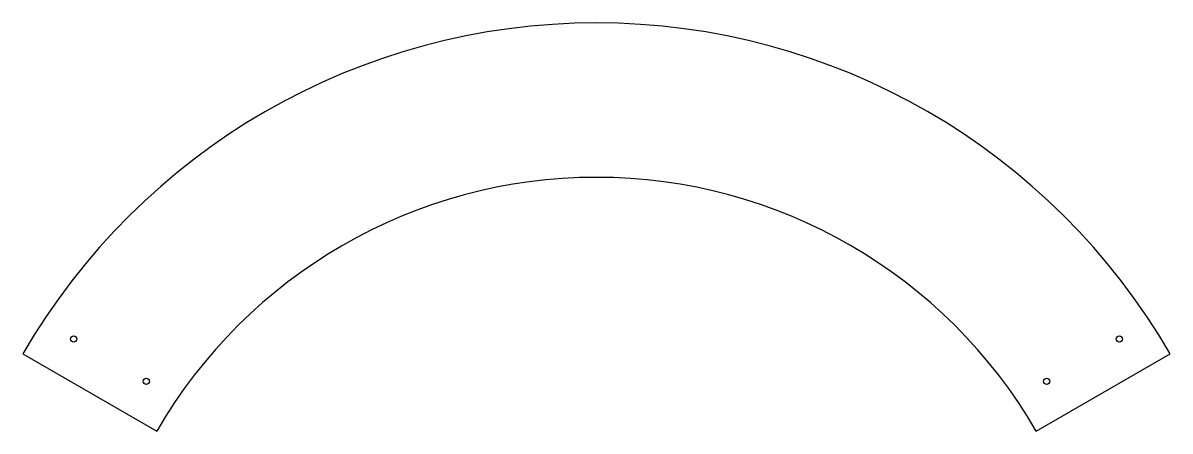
# Model space of a CAD drawing. Header units: millimetres. Extents: x -330 to 330, y 146 to 381.
import ezdxf

# ---------------------------------------------------------------- set-up
doc = ezdxf.new("R2010")
doc.units = ezdxf.units.MM

msp = doc.modelspace()

# ---------------------------------------------------------------- linework, layer by layer
for p, q in [((-329.96, 190.5, 1.27), (-252.97, 146.05, 1.27)), ((252.97, 146.05, 1.27), (329.96, 190.5, 1.27))]:
    msp.add_line(p, q)
for centre in [(-300.77, 199.07, 1.27), (300.77, 199.07, 1.27), (-259.01, 174.7, 1.27), (259.01, 174.7, 1.27)]:
    msp.add_circle(centre, 1.78)
for radius, start, end in [(381, 30, 150), (292.1, -330, -210)]:
    msp.add_arc((0, 0, 1.27), radius, start, end)

doc.saveas('drawing.dxf')
